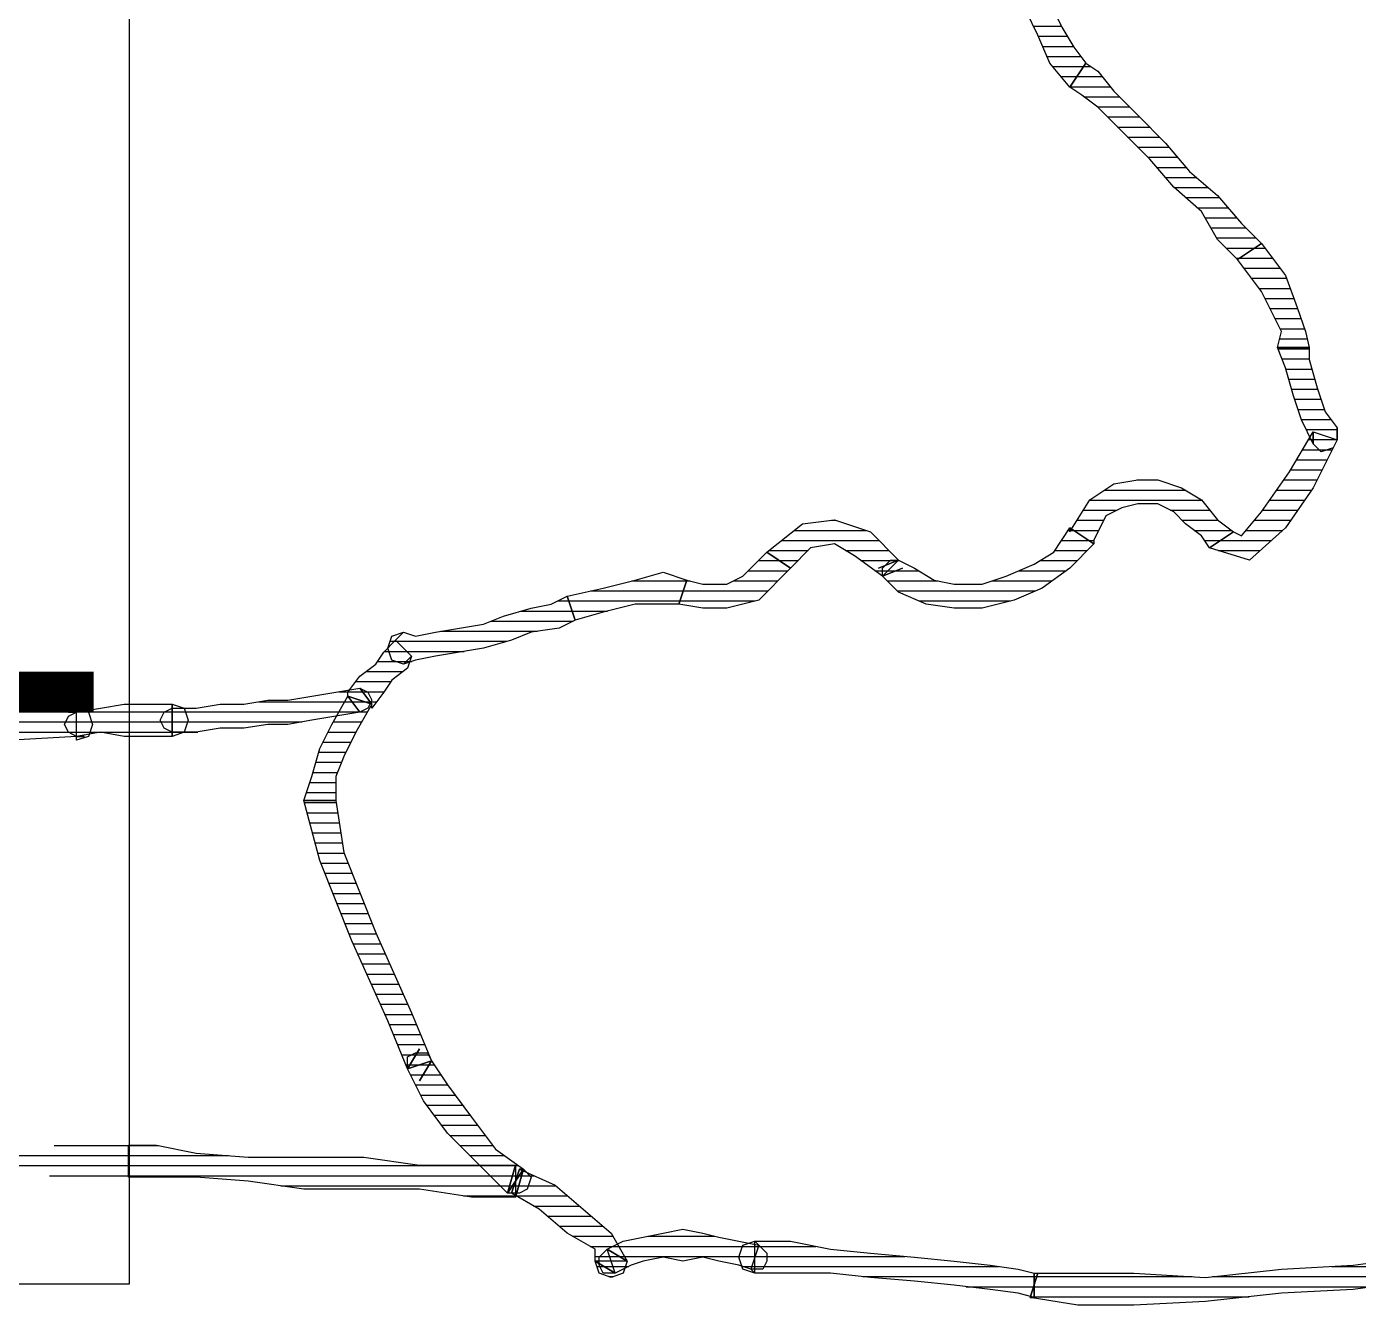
# Model space of a CAD drawing. Extents: x -29316 to 80307, y 54266 to 73016.
# Drawn here: x 21654.88 to 21671.39, y 55416.99 to 55432.84 of the extents above; entities that cross this region are included whole.
import ezdxf

# ---------------------------------------------------------------- set-up
doc = ezdxf.new("R2010")
doc.units = 0
doc.layers.add('İnsan', color=50, linetype='Continuous')
doc.layers.add('mobilya', color=107, linetype='Continuous')
doc.layers.add('Tezgah', color=7, linetype='Continuous', lineweight=9)
pattern_1 = [(360, (-5108.51305, -673.59423), (1e-16, 0.125), [25])]

# ---------------------------------------------------------------- blocks, each defined once
blk = doc.blocks.new('A$C2F7A1A77')
at = {"layer": 'mobilya', "color": 3}
blk.add_lwpolyline([(0, 37), (0, 0), (53, 0), (53, 37)], close=True, dxfattribs=at)
blk = doc.blocks.new('InsanKadın')
at = {"layer": 'İnsan'}
h = blk.add_hatch(dxfattribs=at)
h.set_pattern_fill('DC_LINES', scale=0.1, style=0)
h.set_pattern_definition(pattern_1)
edge = h.paths.add_edge_path(flags=0)
edge.add_line((48.22, 52.867), (48.269, 52.867))
edge.add_line((48.269, 52.867), (48.764, 52.867))
edge.add_line((48.764, 52.867), (49.457, 52.867))
edge.add_line((49.457, 52.867), (50.347, 52.917))
edge.add_line((50.347, 52.917), (51.288, 52.817))
edge.add_line((51.288, 52.817), (52.177, 52.768))
edge.add_line((52.177, 52.768), (52.92, 52.668))
edge.add_line((52.92, 52.668), (53.513, 52.619))
edge.add_line((53.513, 52.619), (53.91, 52.668))
edge.add_line((53.91, 52.668), (53.81, 52.966))
edge.add_line((53.81, 52.966), (53.513, 53.016))
edge.add_line((53.513, 53.016), (52.92, 52.966))
edge.add_line((52.92, 52.966), (52.177, 53.066))
edge.add_line((52.177, 53.066), (51.288, 53.115))
edge.add_line((51.288, 53.115), (50.347, 53.215))
edge.add_line((50.347, 53.215), (49.457, 53.264))
edge.add_line((49.457, 53.264), (48.764, 53.264))
edge.add_line((48.764, 53.264), (48.171, 53.165))
edge.add_line((48.171, 53.165), (48.22, 53.165))
h = blk.add_hatch(dxfattribs=at)
h.set_pattern_fill('DC_LINES', scale=0.1, style=0)
h.set_pattern_definition(pattern_1)
edge = h.paths.add_edge_path(flags=0)
edge.add_line((53.81, 52.966), (53.513, 53.016))
edge.add_line((53.513, 53.016), (52.92, 52.966))
edge.add_line((52.92, 52.966), (52.177, 53.066))
edge.add_line((52.177, 53.066), (51.288, 53.115))
edge.add_line((51.288, 53.115), (50.347, 53.215))
edge.add_line((50.347, 53.215), (49.457, 53.264))
edge.add_line((49.457, 53.264), (48.764, 53.264))
edge.add_line((48.764, 53.264), (48.171, 53.165))
edge.add_line((48.171, 53.165), (48.269, 52.867))
edge.add_line((48.269, 52.867), (48.764, 52.867))
edge.add_line((48.764, 52.867), (49.457, 52.867))
edge.add_line((49.457, 52.867), (50.347, 52.917))
edge.add_line((50.347, 52.917), (51.288, 52.817))
edge.add_line((51.288, 52.817), (52.177, 52.768))
edge.add_line((52.177, 52.768), (52.92, 52.668))
edge.add_line((52.92, 52.668), (53.513, 52.619))
edge.add_line((53.513, 52.619), (53.91, 52.668))
h = blk.add_hatch(dxfattribs=at)
h.set_pattern_fill('DC_LINES', scale=0.1, style=0)
h.set_pattern_definition(pattern_1)
edge = h.paths.add_edge_path(flags=0)
edge.add_line((44.806, 52.519), (44.756, 52.47))
edge.add_line((44.756, 52.47), (45.202, 52.47))
edge.add_line((45.202, 52.47), (45.697, 52.569))
edge.add_line((45.697, 52.569), (46.191, 52.619))
edge.add_line((46.191, 52.619), (46.736, 52.668))
edge.add_line((46.736, 52.668), (47.23, 52.718))
edge.add_line((47.23, 52.718), (47.675, 52.768))
edge.add_line((47.675, 52.768), (48.022, 52.817))
edge.add_line((48.022, 52.817), (48.22, 52.867))
edge.add_line((48.22, 52.867), (48.22, 53.165))
edge.add_line((48.22, 53.165), (48.022, 53.115))
edge.add_line((48.022, 53.115), (47.675, 53.066))
edge.add_line((47.675, 53.066), (47.23, 53.016))
edge.add_line((47.23, 53.016), (46.736, 52.966))
edge.add_line((46.736, 52.966), (46.191, 52.917))
edge.add_line((46.191, 52.917), (45.697, 52.867))
edge.add_line((45.697, 52.867), (45.202, 52.867))
edge.add_line((45.202, 52.867), (44.756, 52.867))
edge.add_line((44.756, 52.867), (44.707, 52.817))
edge.add_line((44.707, 52.817), (44.756, 52.867))
edge.add_line((44.756, 52.867), (44.608, 52.817))
edge.add_line((44.608, 52.817), (44.558, 52.668))
edge.add_line((44.558, 52.668), (44.608, 52.519))
edge.add_line((44.608, 52.519), (44.756, 52.47))
h = blk.add_hatch(dxfattribs=at)
h.set_pattern_fill('DC_LINES', scale=0.1, style=0)
h.set_pattern_definition(pattern_1)
edge = h.paths.add_edge_path(flags=0)
edge.add_line((48.171, 53.165), (48.22, 53.165))
edge.add_line((48.22, 53.165), (48.022, 53.115))
edge.add_line((48.022, 53.115), (47.675, 53.066))
edge.add_line((47.675, 53.066), (47.23, 53.016))
edge.add_line((47.23, 53.016), (46.736, 52.966))
edge.add_line((46.736, 52.966), (46.191, 52.917))
edge.add_line((46.191, 52.917), (45.697, 52.867))
edge.add_line((45.697, 52.867), (45.202, 52.867))
edge.add_line((45.202, 52.867), (44.756, 52.867))
edge.add_line((44.756, 52.867), (44.756, 52.47))
edge.add_line((44.756, 52.47), (45.202, 52.47))
edge.add_line((45.202, 52.47), (45.697, 52.569))
edge.add_line((45.697, 52.569), (46.191, 52.619))
edge.add_line((46.191, 52.619), (46.736, 52.668))
edge.add_line((46.736, 52.668), (47.23, 52.718))
edge.add_line((47.23, 52.718), (47.675, 52.768))
edge.add_line((47.675, 52.768), (48.022, 52.817))
edge.add_line((48.022, 52.817), (48.22, 52.867))
edge.add_line((48.22, 52.867), (48.269, 52.867))
h = blk.add_hatch(dxfattribs=at)
h.set_pattern_fill('DC_LINES', scale=0.1, style=0)
h.set_pattern_definition(pattern_1)
edge = h.paths.add_edge_path(flags=0)
edge.add_line((43.025, 52.867), (42.778, 52.718))
edge.add_line((42.778, 52.718), (42.778, 52.569))
edge.add_line((42.778, 52.569), (42.431, 52.37))
edge.add_line((42.431, 52.37), (42.085, 52.072))
edge.add_line((42.085, 52.072), (41.739, 51.873))
edge.add_line((41.739, 51.873), (41.838, 51.575))
edge.add_line((41.838, 51.575), (42.283, 51.774))
edge.add_line((42.283, 51.774), (42.63, 52.072))
edge.add_line((42.63, 52.072), (42.975, 52.37))
edge.add_line((42.975, 52.37), (43.173, 52.718))
edge.add_line((43.173, 52.718), (42.926, 52.569))
edge.add_line((42.926, 52.569), (43.173, 52.718))
edge.add_line((43.173, 52.718), (43.124, 52.867))
edge.add_line((43.124, 52.867), (42.975, 52.917))
edge.add_line((42.975, 52.917), (42.827, 52.867))
edge.add_line((42.827, 52.867), (42.778, 52.718))
h = blk.add_hatch(dxfattribs=at)
h.set_pattern_fill('DC_LINES', scale=0.1, style=0)
h.set_pattern_definition(pattern_1)
edge = h.paths.add_edge_path(flags=0)
edge.add_line((43.173, 52.718), (42.926, 52.569))
edge.add_line((42.926, 52.569), (43.124, 52.47))
edge.add_line((43.124, 52.47), (43.372, 52.42))
edge.add_line((43.372, 52.42), (43.619, 52.37))
edge.add_line((43.619, 52.37), (43.866, 52.321))
edge.add_line((43.866, 52.321), (44.114, 52.37))
edge.add_line((44.114, 52.37), (44.311, 52.42))
edge.add_line((44.311, 52.42), (44.558, 52.47))
edge.add_line((44.558, 52.47), (44.806, 52.519))
edge.add_line((44.806, 52.519), (44.707, 52.817))
edge.add_line((44.707, 52.817), (44.558, 52.768))
edge.add_line((44.558, 52.768), (44.311, 52.718))
edge.add_line((44.311, 52.718), (44.114, 52.668))
edge.add_line((44.114, 52.668), (43.866, 52.718))
edge.add_line((43.866, 52.718), (43.619, 52.668))
edge.add_line((43.619, 52.668), (43.372, 52.718))
edge.add_line((43.372, 52.718), (43.223, 52.768))
edge.add_line((43.223, 52.768), (43.025, 52.867))
edge.add_line((43.025, 52.867), (42.778, 52.718))
edge.add_line((42.778, 52.718), (43.025, 52.867))
edge.add_line((43.025, 52.867), (42.877, 52.867))
edge.add_line((42.877, 52.867), (42.827, 52.768))
edge.add_line((42.827, 52.768), (42.827, 52.668))
edge.add_line((42.827, 52.668), (42.926, 52.569))
h = blk.add_hatch(dxfattribs=at)
h.set_pattern_fill('DC_LINES', scale=0.1, style=0)
h.set_pattern_definition(pattern_1)
edge = h.paths.add_edge_path(flags=0)
edge.add_line((44.756, 52.867), (44.707, 52.817))
edge.add_line((44.707, 52.817), (44.558, 52.768))
edge.add_line((44.558, 52.768), (44.311, 52.718))
edge.add_line((44.311, 52.718), (44.114, 52.668))
edge.add_line((44.114, 52.668), (43.866, 52.718))
edge.add_line((43.866, 52.718), (43.619, 52.668))
edge.add_line((43.619, 52.668), (43.372, 52.718))
edge.add_line((43.372, 52.718), (43.223, 52.768))
edge.add_line((43.223, 52.768), (43.025, 52.867))
edge.add_line((43.025, 52.867), (42.926, 52.569))
edge.add_line((42.926, 52.569), (43.124, 52.47))
edge.add_line((43.124, 52.47), (43.372, 52.42))
edge.add_line((43.372, 52.42), (43.619, 52.37))
edge.add_line((43.619, 52.37), (43.866, 52.321))
edge.add_line((43.866, 52.321), (44.114, 52.37))
edge.add_line((44.114, 52.37), (44.311, 52.42))
edge.add_line((44.311, 52.42), (44.558, 52.47))
edge.add_line((44.558, 52.47), (44.806, 52.519))
edge.add_line((44.806, 52.519), (44.756, 52.47))
edge.add_line((44.756, 52.47), (44.806, 52.519))
edge.add_line((44.806, 52.519), (44.905, 52.619))
edge.add_line((44.905, 52.619), (44.905, 52.718))
edge.add_line((44.905, 52.718), (44.855, 52.817))
edge.add_line((44.855, 52.817), (44.707, 52.817))
h = blk.add_hatch(dxfattribs=at)
h.set_pattern_fill('DC_LINES', scale=0.1, style=0)
h.set_pattern_definition(pattern_1)
edge = h.paths.add_edge_path(flags=0)
edge.add_line((41.887, 51.575), (41.838, 51.575))
edge.add_line((41.838, 51.575), (42.283, 51.774))
edge.add_line((42.283, 51.774), (42.63, 52.072))
edge.add_line((42.63, 52.072), (42.975, 52.37))
edge.add_line((42.975, 52.37), (43.173, 52.718))
edge.add_line((43.173, 52.718), (42.778, 52.718))
edge.add_line((42.778, 52.718), (42.778, 52.569))
edge.add_line((42.778, 52.569), (42.431, 52.37))
edge.add_line((42.431, 52.37), (42.085, 52.072))
edge.add_line((42.085, 52.072), (41.739, 51.873))
edge.add_line((41.739, 51.873), (41.689, 51.873))
h = blk.add_hatch(dxfattribs=at)
h.set_pattern_fill('DC_LINES', scale=0.1, style=0)
h.set_pattern_definition(pattern_1)
edge = h.paths.add_edge_path(flags=0)
edge.add_line((36.989, 51.277), (37.336, 51.277))
edge.add_line((37.336, 51.277), (37.83, 51.377))
edge.add_line((37.83, 51.377), (38.473, 51.426))
edge.add_line((38.473, 51.426), (39.166, 51.426))
edge.add_line((39.166, 51.426), (39.908, 51.426))
edge.add_line((39.908, 51.426), (40.6, 51.526))
edge.add_line((40.6, 51.526), (41.244, 51.526))
edge.add_line((41.244, 51.526), (41.788, 51.526))
edge.add_line((41.788, 51.526), (41.788, 51.923))
edge.add_line((41.788, 51.923), (41.244, 51.923))
edge.add_line((41.244, 51.923), (40.6, 51.824))
edge.add_line((40.6, 51.824), (39.908, 51.824))
edge.add_line((39.908, 51.824), (39.166, 51.824))
edge.add_line((39.166, 51.824), (38.473, 51.724))
edge.add_line((38.473, 51.724), (37.83, 51.675))
edge.add_line((37.83, 51.675), (37.336, 51.675))
edge.add_line((37.336, 51.675), (36.989, 51.675))
h = blk.add_hatch(dxfattribs=at)
h.set_pattern_fill('DC_LINES', scale=0.1, style=0)
h.set_pattern_definition(pattern_1)
edge = h.paths.add_edge_path(flags=0)
edge.add_line((41.788, 51.526), (41.689, 51.873))
edge.add_line((41.689, 51.873), (41.342, 51.526))
edge.add_line((41.342, 51.526), (40.947, 51.128))
edge.add_line((40.947, 51.128), (40.65, 50.731))
edge.add_line((40.65, 50.731), (40.452, 50.334))
edge.add_line((40.452, 50.334), (40.75, 50.234))
edge.add_line((40.75, 50.234), (40.947, 50.532))
edge.add_line((40.947, 50.532), (41.244, 50.93))
edge.add_line((41.244, 50.93), (41.541, 51.327))
edge.add_line((41.541, 51.327), (41.887, 51.575))
edge.add_line((41.887, 51.575), (41.788, 51.923))
edge.add_line((41.788, 51.923), (41.887, 51.575))
edge.add_line((41.887, 51.575), (41.986, 51.675))
edge.add_line((41.986, 51.675), (41.936, 51.824))
edge.add_line((41.936, 51.824), (41.838, 51.873))
edge.add_line((41.838, 51.873), (41.689, 51.873))
h = blk.add_hatch(dxfattribs=at)
h.set_pattern_fill('DC_LINES', scale=0.1, style=0)
h.set_pattern_definition(pattern_1)
edge = h.paths.add_edge_path(flags=0)
edge.add_line((41.739, 51.873), (41.689, 51.873))
edge.add_line((41.689, 51.873), (41.342, 51.526))
edge.add_line((41.342, 51.526), (40.947, 51.128))
edge.add_line((40.947, 51.128), (40.65, 50.731))
edge.add_line((40.65, 50.731), (40.452, 50.334))
edge.add_line((40.452, 50.334), (40.75, 50.234))
edge.add_line((40.75, 50.234), (40.947, 50.532))
edge.add_line((40.947, 50.532), (41.244, 50.93))
edge.add_line((41.244, 50.93), (41.541, 51.327))
edge.add_line((41.541, 51.327), (41.887, 51.575))
edge.add_line((41.887, 51.575), (41.838, 51.575))
h = blk.add_hatch(dxfattribs=at)
h.set_pattern_fill('DC_LINES', scale=0.1, style=0)
h.set_pattern_definition(pattern_1)
edge = h.paths.add_edge_path(flags=0)
edge.add_line((40.6, 50.483), (40.75, 50.234))
edge.add_line((40.75, 50.234), (40.947, 50.532))
edge.add_line((40.947, 50.532), (41.244, 50.93))
edge.add_line((41.244, 50.93), (41.541, 51.327))
edge.add_line((41.541, 51.327), (41.887, 51.575))
edge.add_line((41.887, 51.575), (41.689, 51.873))
edge.add_line((41.689, 51.873), (41.342, 51.526))
edge.add_line((41.342, 51.526), (40.947, 51.128))
edge.add_line((40.947, 51.128), (40.65, 50.731))
edge.add_line((40.65, 50.731), (40.452, 50.334))
edge.add_line((40.452, 50.334), (40.6, 50.085))
edge.add_line((40.6, 50.085), (40.452, 50.334))
edge.add_line((40.452, 50.334), (40.452, 50.185))
edge.add_line((40.452, 50.185), (40.551, 50.135))
edge.add_line((40.551, 50.135), (40.7, 50.135))
edge.add_line((40.7, 50.135), (40.75, 50.234))
h = blk.add_hatch(dxfattribs=at)
h.set_pattern_fill('DC_LINES', scale=0.1, style=0)
h.set_pattern_definition(pattern_1)
edge = h.paths.add_edge_path(flags=0)
edge.add_line((35.257, 51.277), (35.554, 51.277))
edge.add_line((35.554, 51.277), (35.851, 51.327))
edge.add_line((35.851, 51.327), (36.098, 51.277))
edge.add_line((36.098, 51.277), (36.345, 51.277))
edge.add_line((36.345, 51.277), (36.544, 51.277))
edge.add_line((36.544, 51.277), (36.742, 51.277))
edge.add_line((36.742, 51.277), (36.89, 51.277))
edge.add_line((36.89, 51.277), (36.989, 51.277))
edge.add_line((36.989, 51.277), (36.989, 51.675))
edge.add_line((36.989, 51.675), (36.89, 51.675))
edge.add_line((36.89, 51.675), (36.742, 51.675))
edge.add_line((36.742, 51.675), (36.544, 51.675))
edge.add_line((36.544, 51.675), (36.345, 51.675))
edge.add_line((36.345, 51.675), (36.098, 51.675))
edge.add_line((36.098, 51.675), (35.851, 51.625))
edge.add_line((35.851, 51.625), (35.554, 51.575))
edge.add_line((35.554, 51.575), (35.257, 51.575))
edge.add_line((35.257, 51.575), (35.257, 51.625))
edge.add_line((35.257, 51.625), (35.109, 51.575))
edge.add_line((35.109, 51.575), (35.059, 51.426))
edge.add_line((35.059, 51.426), (35.109, 51.277))
edge.add_line((35.109, 51.277), (35.257, 51.228))
h = blk.add_hatch(dxfattribs=at)
h.set_pattern_fill('DC_LINES', scale=0.1, style=0)
h.set_pattern_definition(pattern_1)
edge = h.paths.add_edge_path(flags=0)
edge.add_line((40.452, 50.334), (40.205, 49.737))
edge.add_line((40.205, 49.737), (39.759, 48.744))
edge.add_line((39.759, 48.744), (39.364, 47.75))
edge.add_line((39.364, 47.75), (39.166, 47.005))
edge.add_line((39.166, 47.005), (39.562, 47.005))
edge.add_line((39.562, 47.005), (39.661, 47.651))
edge.add_line((39.661, 47.651), (40.056, 48.645))
edge.add_line((40.056, 48.645), (40.502, 49.638))
edge.add_line((40.502, 49.638), (40.75, 50.234))
h = blk.add_hatch(dxfattribs=at)
h.set_pattern_fill('DC_LINES', scale=0.1, style=0)
h.set_pattern_definition(pattern_1)
edge = h.paths.add_edge_path(flags=0)
edge.add_line((40.452, 50.334), (40.205, 49.737))
edge.add_line((40.205, 49.737), (39.759, 48.744))
edge.add_line((39.759, 48.744), (39.364, 47.75))
edge.add_line((39.364, 47.75), (39.166, 47.005))
edge.add_line((39.166, 47.005), (39.562, 47.005))
edge.add_line((39.562, 47.005), (39.661, 47.651))
edge.add_line((39.661, 47.651), (40.056, 48.645))
edge.add_line((40.056, 48.645), (40.502, 49.638))
edge.add_line((40.502, 49.638), (40.75, 50.234))
h = blk.add_hatch(dxfattribs=at)
h.set_pattern_fill('DC_LINES', scale=0.1, style=0)
h.set_pattern_definition(pattern_1)
edge = h.paths.add_edge_path(flags=0)
edge.add_line((39.166, 47.005), (39.265, 46.707))
edge.add_line((39.265, 46.707), (39.364, 46.36))
edge.add_line((39.364, 46.36), (39.512, 46.062))
edge.add_line((39.512, 46.062), (39.711, 45.714))
edge.add_line((39.711, 45.714), (40.007, 45.813))
edge.add_line((40.007, 45.813), (39.809, 46.161))
edge.add_line((39.809, 46.161), (39.661, 46.459))
edge.add_line((39.661, 46.459), (39.562, 46.707))
edge.add_line((39.562, 46.707), (39.562, 47.005))
h = blk.add_hatch(dxfattribs=at)
h.set_pattern_fill('DC_LINES', scale=0.1, style=0)
h.set_pattern_definition(pattern_1)
edge = h.paths.add_edge_path(flags=0)
edge.add_line((39.166, 47.005), (39.265, 46.707))
edge.add_line((39.265, 46.707), (39.364, 46.36))
edge.add_line((39.364, 46.36), (39.512, 46.062))
edge.add_line((39.512, 46.062), (39.711, 45.714))
edge.add_line((39.711, 45.714), (40.007, 45.813))
edge.add_line((40.007, 45.813), (39.809, 46.161))
edge.add_line((39.809, 46.161), (39.661, 46.459))
edge.add_line((39.661, 46.459), (39.562, 46.707))
edge.add_line((39.562, 46.707), (39.562, 47.005))
h = blk.add_hatch(dxfattribs=at)
h.set_pattern_fill('DC_LINES', scale=0.1, style=0)
h.set_pattern_definition(pattern_1)
edge = h.paths.add_edge_path(flags=0)
edge.add_line((39.166, 47.005), (39.265, 46.707))
edge.add_line((39.265, 46.707), (39.364, 46.36))
edge.add_line((39.364, 46.36), (39.512, 46.062))
edge.add_line((39.512, 46.062), (39.711, 45.714))
edge.add_line((39.711, 45.714), (40.007, 45.813))
edge.add_line((40.007, 45.813), (39.809, 46.161))
edge.add_line((39.809, 46.161), (39.661, 46.459))
edge.add_line((39.661, 46.459), (39.562, 46.707))
edge.add_line((39.562, 46.707), (39.562, 47.005))
h = blk.add_hatch(dxfattribs=at)
h.set_pattern_fill('DC_LINES', scale=0.1, style=0)
h.set_pattern_definition(pattern_1)
edge = h.paths.add_edge_path(flags=0)
edge.add_line((36.345, 46.211), (35.554, 46.26))
edge.add_line((35.554, 46.26), (34.812, 46.26))
edge.add_line((34.812, 46.26), (34.12, 46.26))
edge.add_line((34.12, 46.26), (33.526, 46.26))
edge.add_line((33.526, 46.26), (32.981, 46.211))
edge.add_line((32.981, 46.211), (32.537, 46.211))
edge.add_line((32.537, 46.211), (32.19, 46.211))
edge.add_line((32.19, 46.211), (31.992, 46.161))
edge.add_line((31.992, 46.161), (31.992, 45.863))
edge.add_line((31.992, 45.863), (32.19, 45.813))
edge.add_line((32.19, 45.813), (32.537, 45.813))
edge.add_line((32.537, 45.813), (32.981, 45.813))
edge.add_line((32.981, 45.813), (33.526, 45.863))
edge.add_line((33.526, 45.863), (34.12, 45.863))
edge.add_line((34.12, 45.863), (34.812, 45.863))
edge.add_line((34.812, 45.863), (35.554, 45.863))
edge.add_line((35.554, 45.863), (36.345, 45.913))
edge.add_line((36.345, 45.913), (36.345, 45.863))
edge.add_line((36.345, 45.863), (36.495, 45.913))
edge.add_line((36.495, 45.913), (36.544, 46.062))
edge.add_line((36.544, 46.062), (36.495, 46.211))
edge.add_line((36.495, 46.211), (36.345, 46.26))
h = blk.add_hatch(dxfattribs=at)
h.set_pattern_fill('DC_LINES', scale=0.1, style=0)
h.set_pattern_definition(pattern_1)
edge = h.paths.add_edge_path(flags=0)
edge.add_line((36.247, 45.913), (36.345, 45.913))
edge.add_line((36.345, 45.913), (36.643, 45.863))
edge.add_line((36.643, 45.863), (36.939, 45.813))
edge.add_line((36.939, 45.813), (37.236, 45.813))
edge.add_line((37.236, 45.813), (37.533, 45.813))
edge.add_line((37.533, 45.813), (37.533, 46.211))
edge.add_line((37.533, 46.211), (37.236, 46.211))
edge.add_line((37.236, 46.211), (36.939, 46.211))
edge.add_line((36.939, 46.211), (36.643, 46.161))
edge.add_line((36.643, 46.161), (36.345, 46.211))
edge.add_line((36.345, 46.211), (36.445, 46.211))
edge.add_line((36.445, 46.211), (36.345, 46.211))
edge.add_line((36.345, 46.211), (36.247, 46.161))
edge.add_line((36.247, 46.161), (36.198, 46.062))
edge.add_line((36.198, 46.062), (36.247, 45.962))
edge.add_line((36.247, 45.962), (36.345, 45.913))
h = blk.add_hatch(dxfattribs=at)
h.set_pattern_fill('DC_LINES', scale=0.1, style=0)
h.set_pattern_definition(pattern_1)
edge = h.paths.add_edge_path(flags=0)
edge.add_line((37.533, 46.161), (37.533, 46.211))
edge.add_line((37.533, 46.211), (37.236, 46.211))
edge.add_line((37.236, 46.211), (36.939, 46.211))
edge.add_line((36.939, 46.211), (36.643, 46.161))
edge.add_line((36.643, 46.161), (36.345, 46.211))
edge.add_line((36.345, 46.211), (36.345, 45.913))
edge.add_line((36.345, 45.913), (36.643, 45.863))
edge.add_line((36.643, 45.863), (36.939, 45.813))
edge.add_line((36.939, 45.813), (37.236, 45.813))
edge.add_line((37.236, 45.813), (37.533, 45.813))
edge.add_line((37.533, 45.813), (37.533, 45.863))
edge.add_line((37.533, 45.863), (37.533, 45.813))
edge.add_line((37.533, 45.813), (37.681, 45.863))
edge.add_line((37.681, 45.863), (37.731, 46.012))
edge.add_line((37.731, 46.012), (37.681, 46.161))
edge.add_line((37.681, 46.161), (37.533, 46.211))
h = blk.add_hatch(dxfattribs=at)
h.set_pattern_fill('DC_LINES', scale=0.1, style=0)
h.set_pattern_definition(pattern_1)
edge = h.paths.add_edge_path(flags=0)
edge.add_line((39.711, 45.714), (39.859, 45.913))
edge.add_line((39.859, 45.913), (39.562, 45.962))
edge.add_line((39.562, 45.962), (39.265, 46.012))
edge.add_line((39.265, 46.012), (38.968, 46.062))
edge.add_line((38.968, 46.062), (38.72, 46.062))
edge.add_line((38.72, 46.062), (38.423, 46.111))
edge.add_line((38.423, 46.111), (38.127, 46.111))
edge.add_line((38.127, 46.111), (37.83, 46.161))
edge.add_line((37.83, 46.161), (37.533, 46.161))
edge.add_line((37.533, 46.161), (37.533, 45.863))
edge.add_line((37.533, 45.863), (37.83, 45.863))
edge.add_line((37.83, 45.863), (38.127, 45.813))
edge.add_line((38.127, 45.813), (38.423, 45.813))
edge.add_line((38.423, 45.813), (38.72, 45.764))
edge.add_line((38.72, 45.764), (38.968, 45.764))
edge.add_line((38.968, 45.764), (39.265, 45.714))
edge.add_line((39.265, 45.714), (39.562, 45.664))
edge.add_line((39.562, 45.664), (39.859, 45.615))
edge.add_line((39.859, 45.615), (40.007, 45.813))
edge.add_line((40.007, 45.813), (39.859, 45.615))
edge.add_line((39.859, 45.615), (39.958, 45.664))
edge.add_line((39.958, 45.664), (40.007, 45.764))
edge.add_line((40.007, 45.764), (39.958, 45.863))
edge.add_line((39.958, 45.863), (39.859, 45.913))
h = blk.add_hatch(dxfattribs=at)
h.set_pattern_fill('DC_LINES', scale=0.1, style=0)
h.set_pattern_definition(pattern_1)
edge = h.paths.add_edge_path(flags=0)
edge.add_line((39.711, 45.714), (39.859, 45.913))
edge.add_line((39.859, 45.913), (39.562, 45.962))
edge.add_line((39.562, 45.962), (39.265, 46.012))
edge.add_line((39.265, 46.012), (38.968, 46.062))
edge.add_line((38.968, 46.062), (38.72, 46.062))
edge.add_line((38.72, 46.062), (38.423, 46.111))
edge.add_line((38.423, 46.111), (38.127, 46.111))
edge.add_line((38.127, 46.111), (37.83, 46.161))
edge.add_line((37.83, 46.161), (37.533, 46.161))
edge.add_line((37.533, 46.161), (37.533, 45.863))
edge.add_line((37.533, 45.863), (37.83, 45.863))
edge.add_line((37.83, 45.863), (38.127, 45.813))
edge.add_line((38.127, 45.813), (38.423, 45.813))
edge.add_line((38.423, 45.813), (38.72, 45.764))
edge.add_line((38.72, 45.764), (38.968, 45.764))
edge.add_line((38.968, 45.764), (39.265, 45.714))
edge.add_line((39.265, 45.714), (39.562, 45.664))
edge.add_line((39.562, 45.664), (39.859, 45.615))
edge.add_line((39.859, 45.615), (40.007, 45.813))
edge.add_line((40.007, 45.813), (39.859, 45.615))
edge.add_line((39.859, 45.615), (39.958, 45.664))
edge.add_line((39.958, 45.664), (40.007, 45.764))
edge.add_line((40.007, 45.764), (39.958, 45.863))
edge.add_line((39.958, 45.863), (39.859, 45.913))
h = blk.add_hatch(dxfattribs=at)
h.set_pattern_fill('DC_LINES', scale=0.1, style=0)
h.set_pattern_definition(pattern_1)
edge = h.paths.add_edge_path(flags=0)
edge.add_line((39.711, 45.714), (39.711, 45.664))
edge.add_line((39.711, 45.664), (39.859, 45.465))
edge.add_line((39.859, 45.465), (40.056, 45.316))
edge.add_line((40.056, 45.316), (40.156, 45.167))
edge.add_line((40.156, 45.167), (40.303, 45.018))
edge.add_line((40.303, 45.018), (40.502, 45.217))
edge.add_line((40.502, 45.217), (40.452, 45.366))
edge.add_line((40.452, 45.366), (40.255, 45.515))
edge.add_line((40.255, 45.515), (40.156, 45.664))
edge.add_line((40.156, 45.664), (40.007, 45.863))
edge.add_line((40.007, 45.863), (40.007, 45.813))
h = blk.add_hatch(dxfattribs=at)
h.set_pattern_fill('DC_LINES', scale=0.1, style=0)
h.set_pattern_definition(pattern_1)
edge = h.paths.add_edge_path(flags=0)
edge.add_line((40.303, 45.018), (40.403, 44.919))
edge.add_line((40.403, 44.919), (40.551, 44.969))
edge.add_line((40.551, 44.969), (40.798, 44.919))
edge.add_line((40.798, 44.919), (41.095, 44.869))
edge.add_line((41.095, 44.869), (41.392, 44.82))
edge.add_line((41.392, 44.82), (41.639, 44.72))
edge.add_line((41.639, 44.72), (41.986, 44.621))
edge.add_line((41.986, 44.621), (42.233, 44.571))
edge.add_line((42.233, 44.571), (42.431, 44.472))
edge.add_line((42.431, 44.472), (42.53, 44.77))
edge.add_line((42.53, 44.77), (42.333, 44.869))
edge.add_line((42.333, 44.869), (41.986, 44.919))
edge.add_line((41.986, 44.919), (41.739, 45.018))
edge.add_line((41.739, 45.018), (41.392, 45.118))
edge.add_line((41.392, 45.118), (41.095, 45.167))
edge.add_line((41.095, 45.167), (40.798, 45.217))
edge.add_line((40.798, 45.217), (40.551, 45.267))
edge.add_line((40.551, 45.267), (40.403, 45.316))
edge.add_line((40.403, 45.316), (40.502, 45.217))
edge.add_line((40.502, 45.217), (40.403, 45.316))
edge.add_line((40.403, 45.316), (40.255, 45.267))
edge.add_line((40.255, 45.267), (40.205, 45.118))
edge.add_line((40.205, 45.118), (40.255, 44.969))
edge.add_line((40.255, 44.969), (40.403, 44.919))
h = blk.add_hatch(dxfattribs=at)
h.set_pattern_fill('DC_LINES', scale=0.1, style=0)
h.set_pattern_definition(pattern_1)
edge = h.paths.add_edge_path(flags=0)
edge.add_line((42.431, 44.472), (42.877, 44.373))
edge.add_line((42.877, 44.373), (43.272, 44.273))
edge.add_line((43.272, 44.273), (43.619, 44.174))
edge.add_line((43.619, 44.174), (43.916, 44.273))
edge.add_line((43.916, 44.273), (43.817, 44.571))
edge.add_line((43.817, 44.571), (43.619, 44.571))
edge.add_line((43.619, 44.571), (43.272, 44.571))
edge.add_line((43.272, 44.571), (42.877, 44.671))
edge.add_line((42.877, 44.671), (42.53, 44.77))
h = blk.add_hatch(dxfattribs=at)
h.set_pattern_fill('DC_LINES', scale=0.1, style=0)
h.set_pattern_definition(pattern_1)
edge = h.paths.add_edge_path(flags=0)
edge.add_line((43.916, 44.273), (44.114, 44.323))
edge.add_line((44.114, 44.323), (44.41, 44.323))
edge.add_line((44.41, 44.323), (44.608, 44.224))
edge.add_line((44.608, 44.224), (44.905, 43.926))
edge.add_line((44.905, 43.926), (45.202, 44.124))
edge.add_line((45.202, 44.124), (44.806, 44.522))
edge.add_line((44.806, 44.522), (44.41, 44.621))
edge.add_line((44.41, 44.621), (44.114, 44.621))
edge.add_line((44.114, 44.621), (43.817, 44.571))
h = blk.add_hatch(dxfattribs=at)
h.set_pattern_fill('DC_LINES', scale=0.1, style=0)
h.set_pattern_definition(pattern_1)
edge = h.paths.add_edge_path(flags=0)
edge.add_line((46.291, 44.124), (46.538, 44.025))
edge.add_line((46.538, 44.025), (46.736, 44.124))
edge.add_line((46.736, 44.124), (46.983, 44.273))
edge.add_line((46.983, 44.273), (47.23, 44.323))
edge.add_line((47.23, 44.323), (47.577, 44.323))
edge.add_line((47.577, 44.323), (47.874, 44.224))
edge.add_line((47.874, 44.224), (48.22, 44.075))
edge.add_line((48.22, 44.075), (48.467, 43.926))
edge.add_line((48.467, 43.926), (48.666, 43.628))
edge.add_line((48.666, 43.628), (48.962, 43.826))
edge.add_line((48.962, 43.826), (48.666, 44.124))
edge.add_line((48.666, 44.124), (48.319, 44.373))
edge.add_line((48.319, 44.373), (47.972, 44.522))
edge.add_line((47.972, 44.522), (47.577, 44.621))
edge.add_line((47.577, 44.621), (47.23, 44.621))
edge.add_line((47.23, 44.621), (46.884, 44.571))
edge.add_line((46.884, 44.571), (46.538, 44.422))
edge.add_line((46.538, 44.422), (46.339, 44.224))
edge.add_line((46.339, 44.224), (46.588, 44.124))
edge.add_line((46.588, 44.124), (46.339, 44.224))
edge.add_line((46.339, 44.224), (46.339, 44.124))
edge.add_line((46.339, 44.124), (46.389, 44.075))
edge.add_line((46.389, 44.075), (46.439, 44.025))
edge.add_line((46.439, 44.025), (46.538, 44.025))
h = blk.add_hatch(dxfattribs=at)
h.set_pattern_fill('DC_LINES', scale=0.1, style=0)
h.set_pattern_definition(pattern_1)
edge = h.paths.add_edge_path(flags=0)
edge.add_line((46.538, 44.025), (46.736, 44.124))
edge.add_line((46.736, 44.124), (46.983, 44.273))
edge.add_line((46.983, 44.273), (47.23, 44.323))
edge.add_line((47.23, 44.323), (47.577, 44.323))
edge.add_line((47.577, 44.323), (47.874, 44.224))
edge.add_line((47.874, 44.224), (48.22, 44.075))
edge.add_line((48.22, 44.075), (48.467, 43.926))
edge.add_line((48.467, 43.926), (48.666, 43.628))
edge.add_line((48.666, 43.628), (48.962, 43.826))
edge.add_line((48.962, 43.826), (48.666, 44.124))
edge.add_line((48.666, 44.124), (48.319, 44.373))
edge.add_line((48.319, 44.373), (47.972, 44.522))
edge.add_line((47.972, 44.522), (47.577, 44.621))
edge.add_line((47.577, 44.621), (47.23, 44.621))
edge.add_line((47.23, 44.621), (46.884, 44.571))
edge.add_line((46.884, 44.571), (46.538, 44.422))
edge.add_line((46.538, 44.422), (46.339, 44.224))
h = blk.add_hatch(dxfattribs=at)
h.set_pattern_fill('DC_LINES', scale=0.1, style=0)
h.set_pattern_definition(pattern_1)
edge = h.paths.add_edge_path(flags=0)
edge.add_line((44.905, 43.926), (45.35, 43.578))
edge.add_line((45.35, 43.578), (45.746, 43.528))
edge.add_line((45.746, 43.528), (46.191, 43.677))
edge.add_line((46.191, 43.677), (46.538, 44.025))
edge.add_line((46.538, 44.025), (46.339, 44.224))
edge.add_line((46.339, 44.224), (45.994, 43.975))
edge.add_line((45.994, 43.975), (45.746, 43.826))
edge.add_line((45.746, 43.826), (45.449, 43.876))
edge.add_line((45.449, 43.876), (45.202, 44.124))
h = blk.add_hatch(dxfattribs=at)
h.set_pattern_fill('DC_LINES', scale=0.1, style=0)
h.set_pattern_definition(pattern_1)
edge = h.paths.add_edge_path(flags=0)
edge.add_line((50.694, 43.677), (50.793, 43.727))
edge.add_line((50.793, 43.727), (51.04, 43.429))
edge.add_line((51.04, 43.429), (51.386, 42.932))
edge.add_line((51.386, 42.932), (51.683, 42.435))
edge.add_line((51.683, 42.435), (51.98, 42.535))
edge.add_line((51.98, 42.535), (51.683, 43.131))
edge.add_line((51.683, 43.131), (51.337, 43.628))
edge.add_line((51.337, 43.628), (50.891, 44.025))
edge.add_line((50.891, 44.025), (50.397, 43.876))
h = blk.add_hatch(dxfattribs=at)
h.set_pattern_fill('DC_LINES', scale=0.1, style=0)
h.set_pattern_definition(pattern_1)
edge = h.paths.add_edge_path(flags=0)
edge.add_line((50.694, 43.677), (50.793, 43.727))
edge.add_line((50.793, 43.727), (51.04, 43.429))
edge.add_line((51.04, 43.429), (51.386, 42.932))
edge.add_line((51.386, 42.932), (51.683, 42.435))
edge.add_line((51.683, 42.435), (51.98, 42.535))
edge.add_line((51.98, 42.535), (51.683, 43.131))
edge.add_line((51.683, 43.131), (51.337, 43.628))
edge.add_line((51.337, 43.628), (50.891, 44.025))
edge.add_line((50.891, 44.025), (50.397, 43.876))
h = blk.add_hatch(dxfattribs=at)
h.set_pattern_fill('DC_LINES', scale=0.1, style=0)
h.set_pattern_definition(pattern_1)
edge = h.paths.add_edge_path(flags=0)
edge.add_line((48.666, 43.628), (48.666, 43.677))
edge.add_line((48.666, 43.677), (48.913, 43.28))
edge.add_line((48.913, 43.28), (49.21, 43.081))
edge.add_line((49.21, 43.081), (49.506, 43.031))
edge.add_line((49.506, 43.031), (49.754, 43.031))
edge.add_line((49.754, 43.031), (50.05, 43.131))
edge.add_line((50.05, 43.131), (50.298, 43.28))
edge.add_line((50.298, 43.28), (50.496, 43.528))
edge.add_line((50.496, 43.528), (50.694, 43.677))
edge.add_line((50.694, 43.677), (50.397, 43.876))
edge.add_line((50.397, 43.876), (50.298, 43.727))
edge.add_line((50.298, 43.727), (50.1, 43.578))
edge.add_line((50.1, 43.578), (49.952, 43.429))
edge.add_line((49.952, 43.429), (49.754, 43.329))
edge.add_line((49.754, 43.329), (49.506, 43.329))
edge.add_line((49.506, 43.329), (49.308, 43.379))
edge.add_line((49.308, 43.379), (49.11, 43.479))
edge.add_line((49.11, 43.479), (48.962, 43.777))
edge.add_line((48.962, 43.777), (48.962, 43.826))
h = blk.add_hatch(dxfattribs=at)
h.set_pattern_fill('DC_LINES', scale=0.1, style=0)
h.set_pattern_definition(pattern_1)
edge = h.paths.add_edge_path(flags=0)
edge.add_line((48.666, 43.628), (48.666, 43.677))
edge.add_line((48.666, 43.677), (48.913, 43.28))
edge.add_line((48.913, 43.28), (49.21, 43.081))
edge.add_line((49.21, 43.081), (49.506, 43.031))
edge.add_line((49.506, 43.031), (49.754, 43.031))
edge.add_line((49.754, 43.031), (50.05, 43.131))
edge.add_line((50.05, 43.131), (50.298, 43.28))
edge.add_line((50.298, 43.28), (50.496, 43.528))
edge.add_line((50.496, 43.528), (50.694, 43.677))
edge.add_line((50.694, 43.677), (50.397, 43.876))
edge.add_line((50.397, 43.876), (50.298, 43.727))
edge.add_line((50.298, 43.727), (50.1, 43.578))
edge.add_line((50.1, 43.578), (49.952, 43.429))
edge.add_line((49.952, 43.429), (49.754, 43.329))
edge.add_line((49.754, 43.329), (49.506, 43.329))
edge.add_line((49.506, 43.329), (49.308, 43.379))
edge.add_line((49.308, 43.379), (49.11, 43.479))
edge.add_line((49.11, 43.479), (48.962, 43.777))
edge.add_line((48.962, 43.777), (48.962, 43.826))
h = blk.add_hatch(dxfattribs=at)
h.set_pattern_fill('DC_LINES', scale=0.1, style=0)
h.set_pattern_definition(pattern_1)
edge = h.paths.add_edge_path(flags=0)
edge.add_line((51.683, 42.435), (51.683, 42.584))
edge.add_line((51.683, 42.584), (51.535, 42.286))
edge.add_line((51.535, 42.286), (51.436, 41.988))
edge.add_line((51.436, 41.988), (51.337, 41.641))
edge.add_line((51.337, 41.641), (51.238, 41.392))
edge.add_line((51.238, 41.392), (51.633, 41.392))
edge.add_line((51.633, 41.392), (51.633, 41.541))
edge.add_line((51.633, 41.541), (51.733, 41.889))
edge.add_line((51.733, 41.889), (51.832, 42.187))
edge.add_line((51.832, 42.187), (51.98, 42.386))
edge.add_line((51.98, 42.386), (51.98, 42.535))
edge.add_line((51.98, 42.535), (51.98, 42.386))
edge.add_line((51.98, 42.386), (51.98, 42.535))
edge.add_line((51.98, 42.535), (51.93, 42.634))
edge.add_line((51.93, 42.634), (51.782, 42.684))
edge.add_line((51.782, 42.684), (51.683, 42.584))
h = blk.add_hatch(dxfattribs=at)
h.set_pattern_fill('DC_LINES', scale=0.1, style=0)
h.set_pattern_definition(pattern_1)
edge = h.paths.add_edge_path(flags=0)
edge.add_line((51.683, 42.435), (51.683, 42.584))
edge.add_line((51.683, 42.584), (51.535, 42.286))
edge.add_line((51.535, 42.286), (51.436, 41.988))
edge.add_line((51.436, 41.988), (51.337, 41.641))
edge.add_line((51.337, 41.641), (51.238, 41.392))
edge.add_line((51.238, 41.392), (51.633, 41.392))
edge.add_line((51.633, 41.392), (51.633, 41.541))
edge.add_line((51.633, 41.541), (51.733, 41.889))
edge.add_line((51.733, 41.889), (51.832, 42.187))
edge.add_line((51.832, 42.187), (51.98, 42.386))
edge.add_line((51.98, 42.386), (51.98, 42.535))
edge.add_line((51.98, 42.535), (51.98, 42.386))
edge.add_line((51.98, 42.386), (51.98, 42.535))
edge.add_line((51.98, 42.535), (51.93, 42.634))
edge.add_line((51.93, 42.634), (51.782, 42.684))
edge.add_line((51.782, 42.684), (51.683, 42.584))
h = blk.add_hatch(dxfattribs=at)
h.set_pattern_fill('DC_LINES', scale=0.1, style=0)
h.set_pattern_definition(pattern_1)
edge = h.paths.add_edge_path(flags=0)
edge.add_line((51.238, 41.392), (51.288, 41.193))
edge.add_line((51.288, 41.193), (51.188, 40.995))
edge.add_line((51.188, 40.995), (51.04, 40.697))
edge.add_line((51.04, 40.697), (50.743, 40.299))
edge.add_line((50.743, 40.299), (51.04, 40.101))
edge.add_line((51.04, 40.101), (51.337, 40.498))
edge.add_line((51.337, 40.498), (51.485, 40.895))
edge.add_line((51.485, 40.895), (51.585, 41.193))
edge.add_line((51.585, 41.193), (51.633, 41.392))
h = blk.add_hatch(dxfattribs=at)
h.set_pattern_fill('DC_LINES', scale=0.1, style=0)
h.set_pattern_definition(pattern_1)
edge = h.paths.add_edge_path(flags=0)
edge.add_line((50.743, 40.299), (50.496, 40.051))
edge.add_line((50.496, 40.051), (50.298, 39.703))
edge.add_line((50.298, 39.703), (49.952, 39.405))
edge.add_line((49.952, 39.405), (49.655, 39.058))
edge.add_line((49.655, 39.058), (49.308, 38.71))
edge.add_line((49.308, 38.71), (49.011, 38.412))
edge.add_line((49.011, 38.412), (48.813, 38.263))
edge.add_line((48.813, 38.263), (48.666, 38.163))
edge.add_line((48.666, 38.163), (48.863, 37.865))
edge.add_line((48.863, 37.865), (49.011, 37.965))
edge.add_line((49.011, 37.965), (49.21, 38.213))
edge.add_line((49.21, 38.213), (49.506, 38.511))
edge.add_line((49.506, 38.511), (49.852, 38.859))
edge.add_line((49.852, 38.859), (50.149, 39.207))
edge.add_line((50.149, 39.207), (50.496, 39.505))
edge.add_line((50.496, 39.505), (50.793, 39.852))
edge.add_line((50.793, 39.852), (51.04, 40.101))
h = blk.add_hatch(dxfattribs=at)
h.set_pattern_fill('DC_LINES', scale=0.1, style=0)
h.set_pattern_definition(pattern_1)
edge = h.paths.add_edge_path(flags=0)
edge.add_line((48.666, 38.163), (48.418, 37.865))
edge.add_line((48.418, 37.865), (48.269, 37.518))
edge.add_line((48.269, 37.518), (48.121, 37.22))
edge.add_line((48.121, 37.22), (48.022, 36.971))
edge.add_line((48.022, 36.971), (48.418, 36.971))
edge.add_line((48.418, 36.971), (48.418, 37.12))
edge.add_line((48.418, 37.12), (48.566, 37.418))
edge.add_line((48.566, 37.418), (48.714, 37.667))
edge.add_line((48.714, 37.667), (48.863, 37.865))
at = {"layer": 'İnsan', "color": 7, "flags": 128}
for points in [[(48.22, 52.867), (48.269, 52.867), (48.764, 52.867), (49.457, 52.867), (50.347, 52.917), (51.288, 52.817), (52.177, 52.768), (52.92, 52.668), (53.513, 52.619), (53.91, 52.668), (53.81, 52.966), (53.513, 53.016), (52.92, 52.966), (52.177, 53.066), (51.288, 53.115), (50.347, 53.215), (49.457, 53.264), (48.764, 53.264), (48.171, 53.165), (48.22, 53.165), (48.22, 52.867)], [(53.81, 52.966), (53.81, 52.966), (53.513, 53.016), (52.92, 52.966), (52.177, 53.066), (51.288, 53.115), (50.347, 53.215), (49.457, 53.264), (48.764, 53.264), (48.171, 53.165), (48.269, 52.867), (48.764, 52.867), (49.457, 52.867), (50.347, 52.917), (51.288, 52.817), (52.177, 52.768), (52.92, 52.668), (53.513, 52.619), (53.91, 52.668), (53.91, 52.668), (53.81, 52.966)], [(44.806, 52.519), (44.756, 52.47), (45.202, 52.47), (45.697, 52.569), (46.191, 52.619), (46.736, 52.668), (47.23, 52.718), (47.675, 52.768), (48.022, 52.817), (48.22, 52.867), (48.22, 53.165), (48.022, 53.115), (47.675, 53.066), (47.23, 53.016), (46.736, 52.966), (46.191, 52.917), (45.697, 52.867), (45.202, 52.867), (44.756, 52.867), (44.707, 52.817), (44.756, 52.867), (44.608, 52.817), (44.558, 52.668), (44.608, 52.519), (44.756, 52.47), (44.806, 52.519)], [(48.171, 53.165), (48.22, 53.165), (48.022, 53.115), (47.675, 53.066), (47.23, 53.016), (46.736, 52.966), (46.191, 52.917), (45.697, 52.867), (45.202, 52.867), (44.756, 52.867), (44.756, 52.47), (45.202, 52.47), (45.697, 52.569), (46.191, 52.619), (46.736, 52.668), (47.23, 52.718), (47.675, 52.768), (48.022, 52.817), (48.22, 52.867), (48.269, 52.867), (48.171, 53.165)], [(43.025, 52.867), (42.778, 52.718), (42.778, 52.569), (42.431, 52.37), (42.085, 52.072), (41.739, 51.873), (41.838, 51.575), (42.283, 51.774), (42.63, 52.072), (42.975, 52.37), (43.173, 52.718), (42.926, 52.569), (43.173, 52.718), (43.124, 52.867), (42.975, 52.917), (42.827, 52.867), (42.778, 52.718), (43.025, 52.867)], [(43.173, 52.718), (42.926, 52.569), (43.124, 52.47), (43.372, 52.42), (43.619, 52.37), (43.866, 52.321), (44.114, 52.37), (44.311, 52.42), (44.558, 52.47), (44.806, 52.519), (44.707, 52.817), (44.558, 52.768), (44.311, 52.718), (44.114, 52.668), (43.866, 52.718), (43.619, 52.668), (43.372, 52.718), (43.223, 52.768), (43.025, 52.867), (42.778, 52.718), (43.025, 52.867), (42.877, 52.867), (42.827, 52.768), (42.827, 52.668), (42.926, 52.569), (43.173, 52.718)], [(44.756, 52.867), (44.707, 52.817), (44.558, 52.768), (44.311, 52.718), (44.114, 52.668), (43.866, 52.718), (43.619, 52.668), (43.372, 52.718), (43.223, 52.768), (43.025, 52.867), (42.926, 52.569), (43.124, 52.47), (43.372, 52.42), (43.619, 52.37), (43.866, 52.321), (44.114, 52.37), (44.311, 52.42), (44.558, 52.47), (44.806, 52.519), (44.756, 52.47), (44.806, 52.519), (44.905, 52.619), (44.905, 52.718), (44.855, 52.817), (44.707, 52.817), (44.756, 52.867)], [(41.887, 51.575), (41.838, 51.575), (42.283, 51.774), (42.63, 52.072), (42.975, 52.37), (43.173, 52.718), (42.778, 52.718), (42.778, 52.569), (42.431, 52.37), (42.085, 52.072), (41.739, 51.873), (41.689, 51.873), (41.887, 51.575)], [(36.989, 51.277), (36.989, 51.277), (37.336, 51.277), (37.83, 51.377), (38.473, 51.426), (39.166, 51.426), (39.908, 51.426), (40.6, 51.526), (41.244, 51.526), (41.788, 51.526), (41.788, 51.923), (41.244, 51.923), (40.6, 51.824), (39.908, 51.824), (39.166, 51.824), (38.473, 51.724), (37.83, 51.675), (37.336, 51.675), (36.989, 51.675), (36.989, 51.675), (36.989, 51.277)], [(41.788, 51.526), (41.689, 51.873), (41.342, 51.526), (40.947, 51.128), (40.65, 50.731), (40.452, 50.334), (40.75, 50.234), (40.947, 50.532), (41.244, 50.93), (41.541, 51.327), (41.887, 51.575), (41.788, 51.923), (41.887, 51.575), (41.986, 51.675), (41.936, 51.824), (41.838, 51.873), (41.689, 51.873), (41.788, 51.526)], [(41.739, 51.873), (41.689, 51.873), (41.342, 51.526), (40.947, 51.128), (40.65, 50.731), (40.452, 50.334), (40.75, 50.234), (40.947, 50.532), (41.244, 50.93), (41.541, 51.327), (41.887, 51.575), (41.838, 51.575), (41.739, 51.873)], [(40.6, 50.483), (40.75, 50.234), (40.947, 50.532), (41.244, 50.93), (41.541, 51.327), (41.887, 51.575), (41.689, 51.873), (41.342, 51.526), (40.947, 51.128), (40.65, 50.731), (40.452, 50.334), (40.6, 50.085), (40.452, 50.334), (40.452, 50.185), (40.551, 50.135), (40.7, 50.135), (40.75, 50.234), (40.6, 50.483)], [(40.452, 50.334), (40.452, 50.334), (40.205, 49.737), (39.759, 48.744), (39.364, 47.75), (39.166, 47.005), (39.562, 47.005), (39.661, 47.651), (40.056, 48.645), (40.502, 49.638), (40.75, 50.234), (40.75, 50.234), (40.452, 50.334)], [(40.452, 50.334), (40.452, 50.334), (40.205, 49.737), (39.759, 48.744), (39.364, 47.75), (39.166, 47.005), (39.562, 47.005), (39.661, 47.651), (40.056, 48.645), (40.502, 49.638), (40.75, 50.234), (40.75, 50.234), (40.452, 50.334)], [(39.166, 47.005), (39.166, 47.005), (39.265, 46.707), (39.364, 46.36), (39.512, 46.062), (39.711, 45.714), (40.007, 45.813), (39.809, 46.161), (39.661, 46.459), (39.562, 46.707), (39.562, 47.005), (39.562, 47.005), (39.166, 47.005)], [(39.166, 47.005), (39.166, 47.005), (39.265, 46.707), (39.364, 46.36), (39.512, 46.062), (39.711, 45.714), (40.007, 45.813), (39.809, 46.161), (39.661, 46.459), (39.562, 46.707), (39.562, 47.005), (39.562, 47.005), (39.166, 47.005)], [(39.166, 47.005), (39.265, 46.707), (39.364, 46.36), (39.512, 46.062), (39.711, 45.714), (40.007, 45.813), (39.809, 46.161), (39.661, 46.459), (39.562, 46.707), (39.562, 47.005), (39.166, 47.005)], [(36.247, 45.913), (36.345, 45.913), (36.643, 45.863), (36.939, 45.813), (37.236, 45.813), (37.533, 45.813), (37.533, 46.211), (37.236, 46.211), (36.939, 46.211), (36.643, 46.161), (36.345, 46.211), (36.445, 46.211), (36.345, 46.211), (36.247, 46.161), (36.198, 46.062), (36.247, 45.962), (36.345, 45.913), (36.247, 45.913)], [(37.533, 46.161), (37.533, 46.211), (37.236, 46.211), (36.939, 46.211), (36.643, 46.161), (36.345, 46.211), (36.345, 45.913), (36.643, 45.863), (36.939, 45.813), (37.236, 45.813), (37.533, 45.813), (37.533, 45.863), (37.533, 45.813), (37.681, 45.863), (37.731, 46.012), (37.681, 46.161), (37.533, 46.211), (37.533, 46.161)], [(37.533, 46.161), (37.434, 46.111), (37.384, 46.012), (37.434, 45.913), (37.533, 45.863), (37.533, 46.161)], [(39.711, 45.714), (39.859, 45.913), (39.562, 45.962), (39.265, 46.012), (38.968, 46.062), (38.72, 46.062), (38.423, 46.111), (38.127, 46.111), (37.83, 46.161), (37.533, 46.161), (37.533, 45.863), (37.83, 45.863), (38.127, 45.813), (38.423, 45.813), (38.72, 45.764), (38.968, 45.764), (39.265, 45.714), (39.562, 45.664), (39.859, 45.615), (40.007, 45.813), (39.859, 45.615), (39.958, 45.664), (40.007, 45.764), (39.958, 45.863), (39.859, 45.913), (39.711, 45.714)], [(39.711, 45.714), (39.859, 45.913), (39.562, 45.962), (39.265, 46.012), (38.968, 46.062), (38.72, 46.062), (38.423, 46.111), (38.127, 46.111), (37.83, 46.161), (37.533, 46.161), (37.533, 45.863), (37.83, 45.863), (38.127, 45.813), (38.423, 45.813), (38.72, 45.764), (38.968, 45.764), (39.265, 45.714), (39.562, 45.664), (39.859, 45.615), (40.007, 45.813), (39.859, 45.615), (39.958, 45.664), (40.007, 45.764), (39.958, 45.863), (39.859, 45.913), (39.711, 45.714)], [(39.711, 45.714), (39.711, 45.664), (39.859, 45.465), (40.056, 45.316), (40.156, 45.167), (40.303, 45.018), (40.502, 45.217), (40.452, 45.366), (40.255, 45.515), (40.156, 45.664), (40.007, 45.863), (40.007, 45.813), (39.711, 45.714)], [(40.303, 45.018), (40.403, 44.919), (40.551, 44.969), (40.798, 44.919), (41.095, 44.869), (41.392, 44.82), (41.639, 44.72), (41.986, 44.621), (42.233, 44.571), (42.431, 44.472), (42.53, 44.77), (42.333, 44.869), (41.986, 44.919), (41.739, 45.018), (41.392, 45.118), (41.095, 45.167), (40.798, 45.217), (40.551, 45.267), (40.403, 45.316), (40.502, 45.217), (40.403, 45.316), (40.255, 45.267), (40.205, 45.118), (40.255, 44.969), (40.403, 44.919), (40.303, 45.018)], [(42.431, 44.472), (42.431, 44.472), (42.877, 44.373), (43.272, 44.273), (43.619, 44.174), (43.916, 44.273), (43.817, 44.571), (43.619, 44.571), (43.272, 44.571), (42.877, 44.671), (42.53, 44.77), (42.53, 44.77), (42.431, 44.472)], [(43.916, 44.273), (43.916, 44.273), (44.114, 44.323), (44.41, 44.323), (44.608, 44.224), (44.905, 43.926), (45.202, 44.124), (44.806, 44.522), (44.41, 44.621), (44.114, 44.621), (43.817, 44.571), (43.817, 44.571), (43.916, 44.273)], [(46.291, 44.124), (46.538, 44.025), (46.736, 44.124), (46.983, 44.273), (47.23, 44.323), (47.577, 44.323), (47.874, 44.224), (48.22, 44.075), (48.467, 43.926), (48.666, 43.628), (48.962, 43.826), (48.666, 44.124), (48.319, 44.373), (47.972, 44.522), (47.577, 44.621), (47.23, 44.621), (46.884, 44.571), (46.538, 44.422), (46.339, 44.224), (46.588, 44.124), (46.339, 44.224), (46.339, 44.124), (46.389, 44.075), (46.439, 44.025), (46.538, 44.025), (46.291, 44.124)], [(46.538, 44.025), (46.538, 44.025), (46.736, 44.124), (46.983, 44.273), (47.23, 44.323), (47.577, 44.323), (47.874, 44.224), (48.22, 44.075), (48.467, 43.926), (48.666, 43.628), (48.962, 43.826), (48.666, 44.124), (48.319, 44.373), (47.972, 44.522), (47.577, 44.621), (47.23, 44.621), (46.884, 44.571), (46.538, 44.422), (46.339, 44.224), (46.339, 44.224), (46.538, 44.025)], [(44.905, 43.926), (44.905, 43.926), (45.35, 43.578), (45.746, 43.528), (46.191, 43.677), (46.538, 44.025), (46.339, 44.224), (45.994, 43.975), (45.746, 43.826), (45.449, 43.876), (45.202, 44.124), (45.202, 44.124), (44.905, 43.926)], [(50.694, 43.677), (50.694, 43.677), (50.793, 43.727), (51.04, 43.429), (51.386, 42.932), (51.683, 42.435), (51.98, 42.535), (51.683, 43.131), (51.337, 43.628), (50.891, 44.025), (50.397, 43.876), (50.397, 43.876), (50.694, 43.677)], [(50.694, 43.677), (50.694, 43.677), (50.793, 43.727), (51.04, 43.429), (51.386, 42.932), (51.683, 42.435), (51.98, 42.535), (51.683, 43.131), (51.337, 43.628), (50.891, 44.025), (50.397, 43.876), (50.397, 43.876), (50.694, 43.677)], [(48.666, 43.628), (48.666, 43.677), (48.913, 43.28), (49.21, 43.081), (49.506, 43.031), (49.754, 43.031), (50.05, 43.131), (50.298, 43.28), (50.496, 43.528), (50.694, 43.677), (50.397, 43.876), (50.298, 43.727), (50.1, 43.578), (49.952, 43.429), (49.754, 43.329), (49.506, 43.329), (49.308, 43.379), (49.11, 43.479), (48.962, 43.777), (48.962, 43.826), (48.666, 43.628)], [(48.666, 43.628), (48.666, 43.677), (48.913, 43.28), (49.21, 43.081), (49.506, 43.031), (49.754, 43.031), (50.05, 43.131), (50.298, 43.28), (50.496, 43.528), (50.694, 43.677), (50.397, 43.876), (50.298, 43.727), (50.1, 43.578), (49.952, 43.429), (49.754, 43.329), (49.506, 43.329), (49.308, 43.379), (49.11, 43.479), (48.962, 43.777), (48.962, 43.826), (48.666, 43.628)], [(51.683, 42.435), (51.683, 42.584), (51.535, 42.286), (51.436, 41.988), (51.337, 41.641), (51.238, 41.392), (51.633, 41.392), (51.633, 41.541), (51.733, 41.889), (51.832, 42.187), (51.98, 42.386), (51.98, 42.535), (51.98, 42.386), (51.98, 42.535), (51.93, 42.634), (51.782, 42.684), (51.683, 42.584), (51.683, 42.435)], [(51.683, 42.435), (51.683, 42.584), (51.535, 42.286), (51.436, 41.988), (51.337, 41.641), (51.238, 41.392), (51.633, 41.392), (51.633, 41.541), (51.733, 41.889), (51.832, 42.187), (51.98, 42.386), (51.98, 42.535), (51.98, 42.386), (51.98, 42.535), (51.93, 42.634), (51.782, 42.684), (51.683, 42.584), (51.683, 42.435)], [(51.238, 41.392), (51.238, 41.392), (51.288, 41.193), (51.188, 40.995), (51.04, 40.697), (50.743, 40.299), (51.04, 40.101), (51.337, 40.498), (51.485, 40.895), (51.585, 41.193), (51.633, 41.392), (51.633, 41.392), (51.238, 41.392)], [(50.743, 40.299), (50.743, 40.299), (50.496, 40.051), (50.298, 39.703), (49.952, 39.405), (49.655, 39.058), (49.308, 38.71), (49.011, 38.412), (48.813, 38.263), (48.666, 38.163), (48.863, 37.865), (49.011, 37.965), (49.21, 38.213), (49.506, 38.511), (49.852, 38.859), (50.149, 39.207), (50.496, 39.505), (50.793, 39.852), (51.04, 40.101), (51.04, 40.101), (50.743, 40.299)], [(48.666, 38.163), (48.666, 38.163), (48.418, 37.865), (48.269, 37.518), (48.121, 37.22), (48.022, 36.971), (48.418, 36.971), (48.418, 37.12), (48.566, 37.418), (48.714, 37.667), (48.863, 37.865), (48.863, 37.865), (48.666, 38.163)]]:
    blk.add_lwpolyline(points, close=True, dxfattribs=at)
blk.add_lwpolyline([(35.554, 45.863), (36.345, 45.913), (36.345, 45.913), (36.345, 45.863), (36.495, 45.913), (36.544, 46.062), (36.495, 46.211), (36.345, 46.26), (36.345, 46.211), (36.345, 46.211), (36.345, 46.211), (35.554, 46.26)], dxfattribs=at)
at = {"layer": 'İnsan', "color": 7, "const_width": 0.5}
blk.add_lwpolyline([(29.716, 45.659), (36.56, 45.659)], dxfattribs=at)
at = {"layer": 'İnsan', "color": 7, "rotation": 270}
blk.add_blockref('A$C2F7A1A77', (0, 53), dxfattribs=at)

msp = doc.modelspace()

# ---------------------------------------------------------------- block references
at = {"layer": 'Tezgah', "xscale": -1, "rotation": 180}
msp.add_blockref('InsanKadın', (21619.151, 55470.252), dxfattribs=at)

doc.saveas('drawing.dxf')
